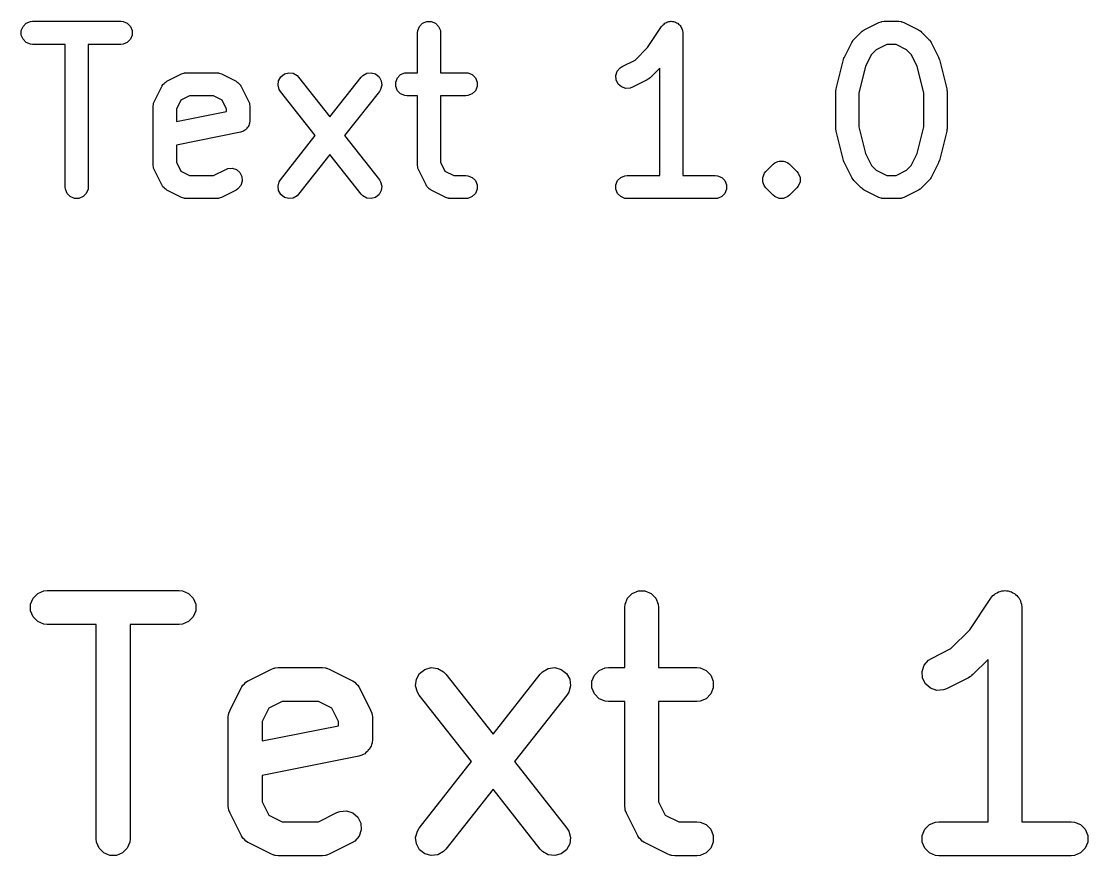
# Model space of a CAD drawing. Header units: millimetres. Extents: x 100 to 200, y -130 to -50.
# Drawn here: x 158.12 to 165.04, y -110.79 to -105.38 of the extents above; entities that cross this region are included whole.
import ezdxf

# ---------------------------------------------------------------- set-up
doc = ezdxf.new("R2010")
doc.units = ezdxf.units.MM
doc.layers.add('BLACK', color=250, linetype='CONTINUOUS')

msp = doc.modelspace()

# ---------------------------------------------------------------- linework, layer by layer
at = {"layer": 'BLACK', "linetype": 'CONTINUOUS'}
for p, q in [((158.120363, -105.440187), (158.131562, -105.413151)), ((158.131562, -105.413151), (158.152254, -105.392459)), ((158.152254, -105.392459), (158.17929, -105.38126)), ((158.17929, -105.38126), (158.193922, -105.379819)), ((158.193922, -105.379819), (158.76535, -105.379819)), ((158.76535, -105.379819), (158.779982, -105.38126)), ((158.779982, -105.38126), (158.807018, -105.392459)), ((158.807018, -105.392459), (158.82771, -105.413151)), ((158.82771, -105.413151), (158.838909, -105.440187)), ((160.691792, -105.440187), (160.702991, -105.413151)), ((160.702991, -105.413151), (160.723683, -105.392459)), ((160.723683, -105.392459), (160.750719, -105.38126)), ((160.750719, -105.38126), (160.779983, -105.38126)), ((160.779983, -105.38126), (160.807019, -105.392459)), ((160.807019, -105.392459), (160.827711, -105.413151)), ((160.827711, -105.413151), (160.83891, -105.440187)), ((162.183256, -105.549896), (162.274376, -105.413216)), ((162.274376, -105.413216), (162.27441, -105.413173)), ((162.27441, -105.413173), (162.27442, -105.413151)), ((162.27442, -105.413151), (162.274471, -105.413099)), ((162.274471, -105.413099), (162.283692, -105.401841)), ((162.283692, -105.401841), (162.289861, -105.397709)), ((162.289861, -105.397709), (162.295112, -105.392459)), ((162.295112, -105.392459), (162.301901, -105.389646)), ((162.301901, -105.389646), (162.308007, -105.385558)), ((162.308007, -105.385558), (162.315287, -105.384101)), ((162.315287, -105.384101), (162.322148, -105.38126)), ((162.322148, -105.38126), (162.329496, -105.38126)), ((162.329496, -105.38126), (162.336701, -105.379819)), ((162.336701, -105.379819), (162.343985, -105.38126)), ((162.343985, -105.38126), (162.351412, -105.38126)), ((162.351412, -105.38126), (162.3582, -105.384072)), ((162.3582, -105.384072), (162.365409, -105.385498)), ((162.365409, -105.385498), (162.371588, -105.389617)), ((162.371588, -105.389617), (162.378448, -105.392459)), ((162.378448, -105.392459), (162.383641, -105.397652)), ((162.383641, -105.397652), (162.389758, -105.40173)), ((162.389758, -105.40173), (162.393891, -105.407902)), ((162.393891, -105.407902), (162.39914, -105.413151)), ((162.39914, -105.413151), (162.401951, -105.419938)), ((162.401951, -105.419938), (162.406041, -105.426045)), ((162.406041, -105.426045), (162.407497, -105.433326)), ((163.588953, -105.435356), (163.684191, -105.387737)), ((163.684191, -105.387737), (163.697922, -105.382482)), ((163.697922, -105.382482), (163.700611, -105.38229)), ((163.700611, -105.38229), (163.7031, -105.38126)), ((163.7031, -105.38126), (163.717732, -105.379819)), ((163.717732, -105.379819), (163.81297, -105.379819)), ((163.81297, -105.379819), (163.827602, -105.38126)), ((163.827602, -105.38126), (163.830091, -105.382291)), ((163.830091, -105.382291), (163.832779, -105.382482)), ((163.832779, -105.382482), (163.846511, -105.387737)), ((163.846511, -105.387737), (163.941749, -105.435356)), ((158.120363, -105.469451), (158.120363, -105.440187)), ((158.131562, -105.496487), (158.120363, -105.469451)), ((158.152254, -105.517179), (158.131562, -105.496487)), ((158.82771, -105.496487), (158.807018, -105.517179)), ((158.838909, -105.469451), (158.82771, -105.496487)), ((158.838909, -105.440187), (158.838909, -105.469451)), ((160.690351, -105.454819), (160.691792, -105.440187)), ((160.690351, -105.713152), (160.690351, -105.454819)), ((160.83891, -105.440187), (160.840351, -105.454819)), ((160.840351, -105.454819), (160.840351, -105.713152)), ((162.407497, -105.433326), (162.410339, -105.440187)), ((162.410339, -105.440187), (162.411764, -105.454663)), ((162.411764, -105.454663), (162.41178, -105.45474)), ((162.41178, -105.45474), (162.411774, -105.454766)), ((162.411774, -105.454766), (162.41178, -105.454819)), ((162.41178, -105.454819), (162.41178, -106.379819)), ((163.517123, -105.502773), (163.521842, -105.497024)), ((163.521842, -105.497024), (163.569461, -105.449405)), ((163.569461, -105.449405), (163.57521, -105.444686)), ((163.57521, -105.444686), (163.57651, -105.443188)), ((163.57651, -105.443188), (163.578769, -105.441766)), ((163.578769, -105.441766), (163.580826, -105.440078)), ((163.580826, -105.440078), (163.582653, -105.43932)), ((163.582653, -105.43932), (163.588953, -105.435356)), ((163.941749, -105.435356), (163.948048, -105.43932)), ((163.948048, -105.43932), (163.949876, -105.440078)), ((163.949876, -105.440078), (163.951932, -105.441766)), ((163.951932, -105.441766), (163.954192, -105.443188)), ((163.954192, -105.443188), (163.955491, -105.444686)), ((163.955491, -105.444686), (163.961241, -105.449405)), ((163.961241, -105.449405), (164.00886, -105.497024)), ((164.00886, -105.497024), (164.013578, -105.502773)), ((158.17929, -105.528378), (158.152254, -105.517179)), ((158.193922, -105.529819), (158.17929, -105.528378)), ((158.404636, -105.529819), (158.193922, -105.529819)), ((158.404636, -106.454819), (158.404636, -105.529819)), ((158.76535, -105.529819), (158.554636, -105.529819)), ((158.554636, -105.529819), (158.554636, -106.454819)), ((158.779982, -105.528378), (158.76535, -105.529819)), ((158.807018, -105.517179), (158.779982, -105.528378)), ((162.101877, -105.631275), (162.183256, -105.549896)), ((163.460174, -105.611754), (163.507793, -105.516516)), ((163.507793, -105.516516), (163.511757, -105.510216)), ((163.511757, -105.510216), (163.512515, -105.508389)), ((163.512515, -105.508389), (163.514203, -105.506332)), ((163.514203, -105.506332), (163.515625, -105.504073)), ((163.515625, -105.504073), (163.517123, -105.502773)), ((163.666921, -105.564077), (163.636514, -105.594484)), ((163.735437, -105.529819), (163.666921, -105.564077)), ((163.795265, -105.529819), (163.735437, -105.529819)), ((163.863781, -105.564077), (163.795265, -105.529819)), ((163.894188, -105.594484), (163.863781, -105.564077)), ((164.013578, -105.502773), (164.015077, -105.504073)), ((164.015077, -105.504073), (164.016498, -105.506332)), ((164.016498, -105.506332), (164.018187, -105.508389)), ((164.018187, -105.508389), (164.018944, -105.510216)), ((164.018944, -105.510216), (164.022909, -105.516516)), ((164.022909, -105.516516), (164.070528, -105.611754)), ((162.017525, -105.673451), (162.101877, -105.631275)), ((163.406876, -105.817581), (163.454495, -105.627105)), ((163.454495, -105.627105), (163.45488, -105.626025)), ((163.45488, -105.626025), (163.454919, -105.625486)), ((163.454919, -105.625486), (163.457246, -105.619404)), ((163.457246, -105.619404), (163.459442, -105.613259)), ((163.459442, -105.613259), (163.459764, -105.612823)), ((163.459764, -105.612823), (163.460174, -105.611754)), ((163.636514, -105.594484), (163.59802, -105.671471)), ((163.932681, -105.671471), (163.894188, -105.594484)), ((164.070528, -105.611754), (164.070937, -105.612823)), ((164.070937, -105.612823), (164.07126, -105.613259)), ((164.07126, -105.613259), (164.073452, -105.619395)), ((164.073452, -105.619395), (164.075783, -105.625485)), ((164.075783, -105.625485), (164.075821, -105.626025)), ((164.075821, -105.626025), (164.076207, -105.627105)), ((164.076207, -105.627105), (164.123826, -105.817581)), ((161.976655, -105.731152), (161.985909, -105.703391)), ((161.985909, -105.703391), (162.005082, -105.681283)), ((162.005082, -105.681283), (162.017525, -105.673451)), ((162.26178, -105.683504), (162.199337, -105.745947)), ((162.26178, -106.379819), (162.26178, -105.683504)), ((163.59802, -105.671471), (163.554637, -105.845005)), ((163.976065, -105.845005), (163.932681, -105.671471)), ((159.0527, -105.776521), (159.060105, -105.771859)), ((159.060105, -105.771859), (159.061542, -105.770614)), ((159.061542, -105.770614), (159.062695, -105.770229)), ((159.062695, -105.770229), (159.065143, -105.768689)), ((159.065143, -105.768689), (159.160381, -105.72107)), ((159.160381, -105.72107), (159.174112, -105.715815)), ((159.174112, -105.715815), (159.176801, -105.715623)), ((159.176801, -105.715623), (159.17929, -105.714593)), ((159.17929, -105.714593), (159.193922, -105.713152)), ((159.193922, -105.713152), (159.384398, -105.713152)), ((159.384398, -105.713152), (159.39903, -105.714593)), ((159.39903, -105.714593), (159.401519, -105.715624)), ((159.401519, -105.715624), (159.404207, -105.715815)), ((159.404207, -105.715815), (159.417939, -105.72107)), ((159.417939, -105.72107), (159.513177, -105.768689)), ((159.513177, -105.768689), (159.515624, -105.770229)), ((159.515624, -105.770229), (159.516778, -105.770614)), ((159.516778, -105.770614), (159.518214, -105.771859)), ((159.518214, -105.771859), (159.52562, -105.776521)), ((159.785811, -105.793915), (159.789297, -105.764861)), ((159.789297, -105.764861), (159.803637, -105.739351)), ((159.803637, -105.739351), (159.826648, -105.721271)), ((159.826648, -105.721271), (159.854826, -105.713374)), ((159.854826, -105.713374), (159.88388, -105.71686)), ((159.88388, -105.71686), (159.90939, -105.7312)), ((159.90939, -105.7312), (159.919563, -105.741815)), ((159.919563, -105.741815), (160.122493, -106.00009)), ((160.122493, -106.00009), (160.325424, -105.741815)), ((160.325424, -105.741815), (160.335597, -105.7312)), ((160.335597, -105.7312), (160.361107, -105.71686)), ((160.361107, -105.71686), (160.390161, -105.713374)), ((160.390161, -105.713374), (160.418339, -105.721271)), ((160.418339, -105.721271), (160.44135, -105.739351)), ((160.44135, -105.739351), (160.45569, -105.764861)), ((160.45569, -105.764861), (160.459176, -105.793915)), ((160.548935, -105.77352), (160.560134, -105.746484)), ((160.548935, -105.802784), (160.548935, -105.77352)), ((160.560134, -105.746484), (160.580826, -105.725792)), ((160.580826, -105.725792), (160.607862, -105.714593)), ((160.607862, -105.714593), (160.622494, -105.713152)), ((160.622494, -105.713152), (160.690351, -105.713152)), ((160.840351, -105.713152), (161.003446, -105.713152)), ((161.003446, -105.713152), (161.018078, -105.714593)), ((161.018078, -105.714593), (161.045114, -105.725792)), ((161.045114, -105.725792), (161.065806, -105.746484)), ((161.065806, -105.746484), (161.077005, -105.77352)), ((161.077005, -105.77352), (161.077005, -105.802784)), ((161.978729, -105.760342), (161.976655, -105.731152)), ((161.991816, -105.786517), (161.978729, -105.760342)), ((162.179845, -105.759996), (162.084607, -105.807615)), ((162.186144, -105.756031), (162.179845, -105.759996)), ((162.187972, -105.755274), (162.186144, -105.756031)), ((162.190028, -105.753585), (162.187972, -105.755274)), ((162.192288, -105.752164), (162.190028, -105.753585)), ((162.193587, -105.750665), (162.192288, -105.752164)), ((162.199337, -105.745947), (162.193587, -105.750665)), ((158.983983, -105.897468), (159.031602, -105.80223)), ((159.031602, -105.80223), (159.033142, -105.799782)), ((159.033142, -105.799782), (159.033527, -105.798629)), ((159.033527, -105.798629), (159.034772, -105.797192)), ((159.034772, -105.797192), (159.039434, -105.789787)), ((159.039434, -105.789787), (159.046538, -105.783625)), ((159.046538, -105.783625), (159.0527, -105.776521)), ((159.52562, -105.776521), (159.531781, -105.783625)), ((159.531781, -105.783625), (159.538886, -105.789787)), ((159.538886, -105.789787), (159.543547, -105.797192)), ((159.543547, -105.797192), (159.544793, -105.798629)), ((159.544793, -105.798629), (159.545177, -105.799782)), ((159.545177, -105.799782), (159.546718, -105.80223)), ((159.546718, -105.80223), (159.594337, -105.897468)), ((159.793708, -105.822093), (159.785811, -105.793915)), ((159.801615, -105.834489), (159.793708, -105.822093)), ((160.027111, -106.121485), (159.801615, -105.834489)), ((160.443372, -105.834489), (160.217875, -106.121485)), ((160.451279, -105.822093), (160.443372, -105.834489)), ((160.459176, -105.793915), (160.451279, -105.822093)), ((160.560134, -105.82982), (160.548935, -105.802784)), ((160.580826, -105.850512), (160.560134, -105.82982)), ((161.065806, -105.82982), (161.045114, -105.850512)), ((161.077005, -105.802784), (161.065806, -105.82982)), ((162.013924, -105.80569), (161.991816, -105.786517)), ((162.041685, -105.814944), (162.013924, -105.80569)), ((162.070875, -105.81287), (162.041685, -105.814944)), ((162.084607, -105.807615), (162.070875, -105.81287)), ((163.404637, -105.835771), (163.404888, -105.833217)), ((163.404637, -106.073866), (163.404637, -105.835771)), ((163.404726, -105.832125), (163.405535, -105.826651)), ((163.404888, -105.833217), (163.404726, -105.832125)), ((163.405535, -105.826651), (163.406078, -105.821139)), ((163.406078, -105.821139), (163.4065, -105.820117)), ((163.4065, -105.820117), (163.406876, -105.817581)), ((164.123826, -105.817581), (164.124201, -105.820117)), ((164.124201, -105.820117), (164.124624, -105.821139)), ((164.124624, -105.821139), (164.125166, -105.826651)), ((164.125166, -105.826651), (164.125976, -105.832125)), ((164.125976, -105.832125), (164.125813, -105.833217)), ((164.125813, -105.833217), (164.126065, -105.835771)), ((164.126065, -105.835771), (164.126065, -106.073866)), ((158.977506, -105.916377), (158.978537, -105.913887)), ((158.978537, -105.913887), (158.978728, -105.9112)), ((158.978728, -105.9112), (158.983983, -105.897468)), ((159.154585, -105.891672), (159.126065, -105.948714)), ((159.211627, -105.863152), (159.154585, -105.891672)), ((159.366693, -105.863152), (159.211627, -105.863152)), ((159.423734, -105.891672), (159.366693, -105.863152)), ((159.452255, -105.948714), (159.423734, -105.891672)), ((159.594337, -105.897468), (159.599592, -105.911199)), ((159.599592, -105.911199), (159.599783, -105.913888)), ((159.599783, -105.913888), (159.600814, -105.916377)), ((160.607862, -105.861711), (160.580826, -105.850512)), ((160.622494, -105.863152), (160.607862, -105.861711)), ((160.690351, -105.863152), (160.622494, -105.863152)), ((160.690351, -106.311961), (160.690351, -105.863152)), ((161.003446, -105.863152), (160.840351, -105.863152)), ((160.840351, -105.863152), (160.840351, -106.294256)), ((161.018078, -105.861711), (161.003446, -105.863152)), ((161.045114, -105.850512), (161.018078, -105.861711)), ((163.554637, -105.845005), (163.554637, -106.064632)), ((163.976065, -106.064632), (163.976065, -105.845005)), ((158.976065, -105.931009), (158.977506, -105.916377)), ((158.976065, -106.311961), (158.976065, -105.931009)), ((159.126065, -105.948714), (159.126065, -106.029999)), ((159.126065, -106.029999), (159.452255, -105.964762)), ((159.452255, -105.964762), (159.452255, -105.948714)), ((159.600814, -105.916377), (159.602255, -105.931009)), ((159.602255, -105.931009), (159.602255, -106.026247)), ((159.598, -106.04767), (159.596575, -106.054876)), ((159.600814, -106.040879), (159.598, -106.04767)), ((159.602255, -106.026247), (159.600814, -106.040879)), ((159.541963, -106.099791), (159.126065, -106.18297)), ((159.556029, -106.095508), (159.541963, -106.099791)), ((159.562134, -106.091419), (159.556029, -106.095508)), ((159.568923, -106.088607), (159.562134, -106.091419)), ((159.574175, -106.083354), (159.568923, -106.088607)), ((159.580343, -106.079224), (159.574175, -106.083354)), ((159.584417, -106.073113), (159.580343, -106.079224)), ((159.589615, -106.067915), (159.584417, -106.073113)), ((159.592458, -106.061051), (159.589615, -106.067915)), ((159.596575, -106.054876), (159.592458, -106.061051)), ((159.801615, -106.408482), (160.027111, -106.121485)), ((160.217875, -106.121485), (160.443372, -106.408482)), ((163.404888, -106.076419), (163.404637, -106.073866)), ((163.404726, -106.077512), (163.404888, -106.076419)), ((163.405535, -106.082985), (163.404726, -106.077512)), ((163.406078, -106.088498), (163.405535, -106.082985)), ((163.4065, -106.089519), (163.406078, -106.088498)), ((163.406876, -106.092056), (163.4065, -106.089519)), ((163.454495, -106.282532), (163.406876, -106.092056)), ((163.554637, -106.064632), (163.59802, -106.238166)), ((163.932681, -106.238166), (163.976065, -106.064632)), ((164.123826, -106.092056), (164.076207, -106.282532)), ((164.124201, -106.089519), (164.123826, -106.092056)), ((164.124624, -106.088498), (164.124201, -106.089519)), ((164.125166, -106.082985), (164.124624, -106.088498)), ((164.125976, -106.077512), (164.125166, -106.082985)), ((164.126065, -106.073866), (164.125813, -106.076419)), ((164.125813, -106.076419), (164.125976, -106.077512)), ((159.126065, -106.18297), (159.126065, -106.294256)), ((160.122493, -106.24288), (159.919563, -106.501156)), ((160.325424, -106.501156), (160.122493, -106.24288)), ((163.59802, -106.238166), (163.636514, -106.315153)), ((163.894187, -106.315153), (163.932681, -106.238166)), ((158.977506, -106.326593), (158.976065, -106.311961)), ((158.978537, -106.329082), (158.977506, -106.326593)), ((158.978728, -106.33177), (158.978537, -106.329082)), ((159.126065, -106.294256), (159.154585, -106.351298)), ((160.691792, -106.326593), (160.690351, -106.311961)), ((160.692823, -106.329082), (160.691792, -106.326593)), ((160.693014, -106.33177), (160.692823, -106.329082)), ((160.840351, -106.294256), (160.868871, -106.351298)), ((162.950413, -106.354168), (162.998032, -106.306548)), ((162.998032, -106.306548), (163.009398, -106.29722)), ((163.009398, -106.29722), (163.009399, -106.297219)), ((163.009399, -106.297219), (163.027695, -106.289641)), ((163.027695, -106.289641), (163.036434, -106.286021)), ((163.036434, -106.286021), (163.065697, -106.286021)), ((163.065697, -106.286021), (163.065698, -106.286021)), ((163.065698, -106.286021), (163.074437, -106.289641)), ((163.074437, -106.289641), (163.092733, -106.297219)), ((163.092733, -106.297219), (163.092734, -106.29722)), ((163.092734, -106.29722), (163.1041, -106.306548)), ((163.1041, -106.306548), (163.151718, -106.354167)), ((163.45488, -106.283611), (163.454495, -106.282532)), ((163.454919, -106.284151), (163.45488, -106.283611)), ((163.457246, -106.290232), (163.454919, -106.284151)), ((163.459442, -106.296378), (163.457246, -106.290232)), ((163.459764, -106.296813), (163.459442, -106.296378)), ((163.460174, -106.297883), (163.459764, -106.296813)), ((163.507793, -106.393121), (163.460174, -106.297883)), ((163.636514, -106.315153), (163.666921, -106.345561)), ((163.86378, -106.345561), (163.894187, -106.315153)), ((164.070528, -106.297883), (164.022909, -106.393121)), ((164.070937, -106.296813), (164.070528, -106.297883)), ((164.07126, -106.296378), (164.070937, -106.296813)), ((164.073452, -106.290241), (164.07126, -106.296378)), ((164.075783, -106.284152), (164.073452, -106.290241)), ((164.075821, -106.283611), (164.075783, -106.284152)), ((164.076207, -106.282532), (164.075821, -106.283611)), ((158.983983, -106.345502), (158.978728, -106.33177)), ((159.031602, -106.440741), (158.983983, -106.345502)), ((159.154585, -106.351298), (159.211627, -106.379819)), ((159.211627, -106.379819), (159.366693, -106.379819)), ((159.366693, -106.379819), (159.446095, -106.340118)), ((159.446095, -106.340118), (159.459826, -106.334863)), ((159.459826, -106.334863), (159.489016, -106.332789)), ((159.489016, -106.332789), (159.516778, -106.342043)), ((159.516778, -106.342043), (159.538885, -106.361216)), ((159.538885, -106.361216), (159.551973, -106.387391)), ((159.551973, -106.387391), (159.554047, -106.416581)), ((160.698269, -106.345502), (160.693014, -106.33177)), ((160.745888, -106.440741), (160.698269, -106.345502)), ((160.868871, -106.351298), (160.925913, -106.379819)), ((160.925913, -106.379819), (161.003446, -106.379819)), ((161.003446, -106.379819), (161.018078, -106.38126)), ((161.018078, -106.38126), (161.045114, -106.392459)), ((161.045114, -106.392459), (161.065806, -106.413151)), ((161.988706, -106.413151), (162.009398, -106.392459)), ((162.009398, -106.392459), (162.036434, -106.38126)), ((162.036434, -106.38126), (162.051066, -106.379819)), ((162.051066, -106.379819), (162.26178, -106.379819)), ((162.41178, -106.379819), (162.622494, -106.379819)), ((162.622494, -106.379819), (162.637126, -106.38126)), ((162.637126, -106.38126), (162.664162, -106.392459)), ((162.664162, -106.392459), (162.684854, -106.413151)), ((162.929888, -106.392569), (162.941086, -106.365533)), ((162.929888, -106.421832), (162.929888, -106.392569)), ((162.941086, -106.365533), (162.950413, -106.354168)), ((163.151718, -106.354167), (163.161046, -106.365533)), ((163.161046, -106.365533), (163.172198, -106.392459)), ((163.172198, -106.392459), (163.172244, -106.392569)), ((163.172244, -106.392569), (163.172244, -106.421832)), ((163.511756, -106.399417), (163.507793, -106.393121)), ((163.666921, -106.345561), (163.735437, -106.379819)), ((163.735437, -106.379819), (163.795265, -106.379819)), ((163.795265, -106.379819), (163.86378, -106.345561)), ((164.022909, -106.393121), (164.018945, -106.399417)), ((158.406077, -106.469451), (158.404636, -106.454819)), ((158.554636, -106.454819), (158.553195, -106.469451)), ((159.033142, -106.443187), (159.031602, -106.440741)), ((159.033527, -106.444342), (159.033142, -106.443187)), ((159.034773, -106.445779), (159.033527, -106.444342)), ((159.039434, -106.453183), (159.034773, -106.445779)), ((159.046536, -106.459342), (159.039434, -106.453183)), ((159.0527, -106.46645), (159.046536, -106.459342)), ((159.060105, -106.471111), (159.0527, -106.46645)), ((159.52562, -106.46645), (159.513177, -106.474282)), ((159.544793, -106.444342), (159.52562, -106.46645)), ((159.554047, -106.416581), (159.544793, -106.444342)), ((159.785811, -106.449056), (159.793708, -106.420878)), ((159.789297, -106.47811), (159.785811, -106.449056)), ((159.793708, -106.420878), (159.801615, -106.408482)), ((160.443372, -106.408482), (160.451279, -106.420878)), ((160.451279, -106.420878), (160.459176, -106.449056)), ((160.459176, -106.449056), (160.45569, -106.47811)), ((160.747428, -106.443187), (160.745888, -106.440741)), ((160.747813, -106.444342), (160.747428, -106.443187)), ((160.749059, -106.445779), (160.747813, -106.444342)), ((160.75372, -106.453183), (160.749059, -106.445779)), ((160.760822, -106.459342), (160.75372, -106.453183)), ((160.766986, -106.46645), (160.760822, -106.459342)), ((160.774391, -106.471111), (160.766986, -106.46645)), ((161.065806, -106.413151), (161.077005, -106.440187)), ((161.077005, -106.440187), (161.077005, -106.469451)), ((161.977507, -106.440187), (161.988706, -106.413151)), ((161.977507, -106.469451), (161.977507, -106.440187)), ((162.684854, -106.413151), (162.696053, -106.440187)), ((162.696053, -106.440187), (162.696053, -106.469451)), ((162.934925, -106.433991), (162.929888, -106.421832)), ((162.941087, -106.448868), (162.934925, -106.433991)), ((162.950414, -106.460233), (162.941087, -106.448868)), ((162.998033, -106.507852), (162.950414, -106.460233)), ((163.151718, -106.460233), (163.104099, -106.507852)), ((163.161045, -106.448868), (163.151718, -106.460233)), ((163.172244, -106.421832), (163.161045, -106.448868)), ((163.512514, -106.401247), (163.511756, -106.399417)), ((163.514203, -106.403305), (163.512514, -106.401247)), ((163.515625, -106.405564), (163.514203, -106.403305)), ((163.517123, -106.406863), (163.515625, -106.405564)), ((163.521841, -106.412612), (163.517123, -106.406863)), ((163.56946, -106.460232), (163.521841, -106.412612)), ((163.575209, -106.46495), (163.56946, -106.460232)), ((163.57651, -106.46645), (163.575209, -106.46495)), ((163.578769, -106.467872), (163.57651, -106.46645)), ((163.954192, -106.46645), (163.951932, -106.467872)), ((163.955492, -106.46495), (163.954192, -106.46645)), ((163.961242, -106.460232), (163.955492, -106.46495)), ((164.00886, -106.412613), (163.961242, -106.460232)), ((164.013578, -106.406863), (164.00886, -106.412613)), ((164.015077, -106.405564), (164.013578, -106.406863)), ((164.016498, -106.403305), (164.015077, -106.405564)), ((164.018188, -106.401247), (164.016498, -106.403305)), ((164.018945, -106.399417), (164.018188, -106.401247)), ((158.417276, -106.496487), (158.406077, -106.469451)), ((158.437968, -106.517179), (158.417276, -106.496487)), ((158.465004, -106.528378), (158.437968, -106.517179)), ((158.494268, -106.528378), (158.465004, -106.528378)), ((158.521304, -106.517179), (158.494268, -106.528378)), ((158.541996, -106.496487), (158.521304, -106.517179)), ((158.553195, -106.469451), (158.541996, -106.496487)), ((159.061542, -106.472357), (159.060105, -106.471111)), ((159.062695, -106.472741), (159.061542, -106.472357)), ((159.065143, -106.474282), (159.062695, -106.472741)), ((159.160381, -106.521901), (159.065143, -106.474282)), ((159.174112, -106.527156), (159.160381, -106.521901)), ((159.176801, -106.527347), (159.174112, -106.527156)), ((159.17929, -106.528378), (159.176801, -106.527347)), ((159.193922, -106.529819), (159.17929, -106.528378)), ((159.384398, -106.529819), (159.193922, -106.529819)), ((159.39903, -106.528378), (159.384398, -106.529819)), ((159.401519, -106.527346), (159.39903, -106.528378)), ((159.404207, -106.527156), (159.401519, -106.527346)), ((159.417939, -106.521901), (159.404207, -106.527156)), ((159.513177, -106.474282), (159.417939, -106.521901)), ((159.803637, -106.50362), (159.789297, -106.47811)), ((159.826648, -106.5217), (159.803637, -106.50362)), ((159.854826, -106.529597), (159.826648, -106.5217)), ((159.88388, -106.526111), (159.854826, -106.529597)), ((159.90939, -106.511771), (159.88388, -106.526111)), ((159.919563, -106.501156), (159.90939, -106.511771)), ((160.335597, -106.511771), (160.325424, -106.501156)), ((160.361107, -106.526111), (160.335597, -106.511771)), ((160.390161, -106.529597), (160.361107, -106.526111)), ((160.418339, -106.5217), (160.390161, -106.529597)), ((160.44135, -106.50362), (160.418339, -106.5217)), ((160.45569, -106.47811), (160.44135, -106.50362)), ((160.775828, -106.472357), (160.774391, -106.471111)), ((160.776981, -106.472741), (160.775828, -106.472357)), ((160.779429, -106.474282), (160.776981, -106.472741)), ((160.874667, -106.521901), (160.779429, -106.474282)), ((160.888398, -106.527156), (160.874667, -106.521901)), ((160.891087, -106.527347), (160.888398, -106.527156)), ((160.893576, -106.528378), (160.891087, -106.527347)), ((160.908208, -106.529819), (160.893576, -106.528378)), ((161.003446, -106.529819), (160.908208, -106.529819)), ((161.018078, -106.528378), (161.003446, -106.529819)), ((161.045114, -106.517179), (161.018078, -106.528378)), ((161.065806, -106.496487), (161.045114, -106.517179)), ((161.077005, -106.469451), (161.065806, -106.496487)), ((161.988706, -106.496487), (161.977507, -106.469451)), ((162.009398, -106.517179), (161.988706, -106.496487)), ((162.036434, -106.528378), (162.009398, -106.517179)), ((162.051066, -106.529819), (162.036434, -106.528378)), ((162.622494, -106.529819), (162.051066, -106.529819)), ((162.637126, -106.528378), (162.622494, -106.529819)), ((162.664162, -106.517179), (162.637126, -106.528378)), ((162.684854, -106.496487), (162.664162, -106.517179)), ((162.696053, -106.469451), (162.684854, -106.496487)), ((163.009398, -106.517179), (162.998033, -106.507852)), ((163.036434, -106.528378), (163.009398, -106.517179)), ((163.036435, -106.528378), (163.036434, -106.528378)), ((163.065697, -106.528378), (163.036435, -106.528378)), ((163.065698, -106.528378), (163.065697, -106.528378)), ((163.092734, -106.517179), (163.065698, -106.528378)), ((163.104099, -106.507852), (163.092734, -106.517179)), ((163.580826, -106.46956), (163.578769, -106.467872)), ((163.582653, -106.470317), (163.580826, -106.46956)), ((163.588953, -106.474282), (163.582653, -106.470317)), ((163.684191, -106.521901), (163.588953, -106.474282)), ((163.697922, -106.527156), (163.684191, -106.521901)), ((163.700611, -106.527347), (163.697922, -106.527156)), ((163.7031, -106.528378), (163.700611, -106.527347)), ((163.717732, -106.529819), (163.7031, -106.528378)), ((163.81297, -106.529819), (163.717732, -106.529819)), ((163.827602, -106.528378), (163.81297, -106.529819)), ((163.830091, -106.527346), (163.827602, -106.528378)), ((163.832779, -106.527156), (163.830091, -106.527346)), ((163.846511, -106.521901), (163.832779, -106.527156)), ((163.941749, -106.474282), (163.846511, -106.521901)), ((163.948048, -106.470317), (163.941749, -106.474282)), ((163.949876, -106.46956), (163.948048, -106.470317)), ((163.951932, -106.467872), (163.949876, -106.46956)), ((158.196131, -109.121375), (158.22648, -109.091026)), ((158.22648, -109.091026), (158.266133, -109.074602)), ((158.266133, -109.074602), (158.287593, -109.072488)), ((158.287593, -109.072488), (159.144736, -109.072488)), ((159.144736, -109.072488), (159.166196, -109.074602)), ((159.166196, -109.074602), (159.205849, -109.091026)), ((159.205849, -109.091026), (159.236198, -109.121375)), ((162.053273, -109.121375), (162.083622, -109.091026)), ((162.083622, -109.091026), (162.123275, -109.074602)), ((162.123275, -109.074602), (162.166195, -109.074602)), ((162.166195, -109.074602), (162.205848, -109.091026)), ((162.205848, -109.091026), (162.236197, -109.121375)), ((164.433061, -109.098729), (164.440765, -109.091026)), ((164.440765, -109.091026), (164.450723, -109.086901)), ((164.450723, -109.086901), (164.459677, -109.080905)), ((164.459677, -109.080905), (164.470358, -109.078768)), ((164.470358, -109.078768), (164.480418, -109.074602)), ((164.480418, -109.074602), (164.491189, -109.074602)), ((164.491189, -109.074602), (164.501763, -109.072487)), ((164.501763, -109.072487), (164.512453, -109.074602)), ((164.512453, -109.074602), (164.523338, -109.074602)), ((164.523338, -109.074602), (164.533291, -109.078724)), ((164.533291, -109.078724), (164.543867, -109.080817)), ((164.543867, -109.080817), (164.552928, -109.086858)), ((164.552928, -109.086858), (164.562991, -109.091026)), ((164.562991, -109.091026), (164.570613, -109.098648)), ((158.179707, -109.161028), (158.196131, -109.121375)), ((158.179707, -109.203948), (158.179707, -109.161028)), ((159.236198, -109.121375), (159.252622, -109.161028)), ((159.252622, -109.161028), (159.252622, -109.203948)), ((162.034735, -109.182488), (162.036849, -109.161028)), ((162.036849, -109.161028), (162.053273, -109.121375)), ((162.236197, -109.121375), (162.252621, -109.161028)), ((162.252621, -109.161028), (162.254735, -109.182488)), ((164.273537, -109.326693), (164.410353, -109.121471)), ((164.410353, -109.121471), (164.4104, -109.121413)), ((164.4104, -109.121413), (164.410416, -109.121375)), ((164.410416, -109.121375), (164.410502, -109.121288)), ((164.410502, -109.121288), (164.424015, -109.104788)), ((164.424015, -109.104788), (164.433061, -109.098729)), ((164.570613, -109.098648), (164.579578, -109.104625)), ((164.579578, -109.104625), (164.585636, -109.113671)), ((164.585636, -109.113671), (164.59334, -109.121375)), ((164.59334, -109.121375), (164.597463, -109.131331)), ((164.597463, -109.131331), (164.603461, -109.140286)), ((164.603461, -109.140286), (164.605597, -109.150969)), ((164.605597, -109.150969), (164.609764, -109.161028)), ((164.609764, -109.161028), (164.611854, -109.182249)), ((158.196131, -109.243601), (158.179707, -109.203948)), ((159.252622, -109.203948), (159.236198, -109.243601)), ((162.034735, -109.572488), (162.034735, -109.182488)), ((162.254735, -109.182488), (162.254735, -109.572488)), ((164.611854, -109.182249), (164.611879, -109.182372)), ((164.611879, -109.182372), (164.61187, -109.182413)), ((164.61187, -109.182413), (164.611878, -109.182488)), ((164.611878, -109.182488), (164.611878, -110.572488)), ((158.22648, -109.27395), (158.196131, -109.243601)), ((158.266133, -109.290374), (158.22648, -109.27395)), ((158.287593, -109.292488), (158.266133, -109.290374)), ((158.606164, -109.292488), (158.287593, -109.292488)), ((158.606164, -110.682488), (158.606164, -109.292488)), ((159.144736, -109.292488), (158.826164, -109.292488)), ((158.826164, -109.292488), (158.826164, -110.682488)), ((159.166196, -109.290374), (159.144736, -109.292488)), ((159.205849, -109.27395), (159.166196, -109.290374)), ((159.236198, -109.243601), (159.205849, -109.27395)), ((164.151003, -109.449227), (164.273537, -109.326693)), ((164.024113, -109.512673), (164.151003, -109.449227)), ((159.738399, -109.584101), (159.758539, -109.576395)), ((159.758539, -109.576395), (159.76248, -109.576114)), ((159.76248, -109.576114), (159.766133, -109.574602)), ((159.766133, -109.574602), (159.787593, -109.572488)), ((159.787593, -109.572488), (160.073307, -109.572488)), ((160.073307, -109.572488), (160.094767, -109.574602)), ((160.094767, -109.574602), (160.098419, -109.576114)), ((160.098419, -109.576114), (160.102361, -109.576395)), ((160.102361, -109.576395), (160.122501, -109.584101)), ((160.737812, -109.584397), (160.779139, -109.572813)), ((160.779139, -109.572813), (160.821753, -109.577927)), ((160.821753, -109.577927), (160.859166, -109.598959)), ((161.501733, -109.598959), (161.539146, -109.577927)), ((161.539146, -109.577927), (161.58176, -109.572813)), ((161.58176, -109.572813), (161.623087, -109.584397)), ((161.869337, -109.591026), (161.90899, -109.574602)), ((161.90899, -109.574602), (161.93045, -109.572488)), ((161.93045, -109.572488), (162.034735, -109.572488)), ((162.254735, -109.572488), (162.501878, -109.572488)), ((162.501878, -109.572488), (162.523338, -109.574602)), ((162.523338, -109.574602), (162.562991, -109.591026)), ((163.96417, -109.597302), (163.977743, -109.556585)), ((163.977743, -109.556585), (164.005864, -109.524161)), ((164.005864, -109.524161), (164.024113, -109.512673)), ((164.391878, -109.519481), (164.293946, -109.617413)), ((164.391878, -110.572488), (164.391878, -109.519481)), ((159.595542, -109.65553), (159.738399, -109.584101)), ((160.122501, -109.584101), (160.265358, -109.65553)), ((160.677917, -109.690941), (160.683031, -109.648327)), ((160.683031, -109.648327), (160.704063, -109.610914)), ((160.704063, -109.610914), (160.737812, -109.584397)), ((160.859166, -109.598959), (160.874087, -109.614528)), ((160.874087, -109.614528), (161.180449, -110.004443)), ((161.180449, -110.004443), (161.486812, -109.614528)), ((161.486812, -109.614528), (161.501733, -109.598959)), ((161.623087, -109.584397), (161.656836, -109.610914)), ((161.656836, -109.610914), (161.677868, -109.648327)), ((161.677868, -109.648327), (161.682982, -109.690941)), ((161.822564, -109.661028), (161.838988, -109.621375)), ((161.838988, -109.621375), (161.869337, -109.591026)), ((162.562991, -109.591026), (162.59334, -109.621375)), ((162.59334, -109.621375), (162.609764, -109.661028)), ((163.967214, -109.640114), (163.96417, -109.597302)), ((163.986408, -109.678503), (163.967214, -109.640114)), ((164.265358, -109.638018), (164.122501, -109.709447)), ((164.274597, -109.632201), (164.265358, -109.638018)), ((164.277276, -109.631092), (164.274597, -109.632201)), ((164.280293, -109.628615), (164.277276, -109.631092)), ((164.283607, -109.62653), (164.280293, -109.628615)), ((164.285511, -109.624334), (164.283607, -109.62653)), ((164.293946, -109.617413), (164.285511, -109.624334)), ((159.47492, -109.847581), (159.546348, -109.704724)), ((159.546348, -109.704724), (159.548605, -109.701138)), ((159.548605, -109.701138), (159.549171, -109.699441)), ((159.549171, -109.699441), (159.551004, -109.697327)), ((159.551004, -109.697327), (159.557836, -109.686475)), ((159.557836, -109.686475), (159.568255, -109.677437)), ((159.568255, -109.677437), (159.577293, -109.667018)), ((159.577293, -109.667018), (159.588145, -109.660186)), ((159.588145, -109.660186), (159.590259, -109.658353)), ((159.590259, -109.658353), (159.591956, -109.657787)), ((159.591956, -109.657787), (159.595542, -109.65553)), ((160.265358, -109.65553), (160.268945, -109.657788)), ((160.268945, -109.657788), (160.270639, -109.658353)), ((160.270639, -109.658353), (160.272747, -109.660182)), ((160.272747, -109.660182), (160.283607, -109.667018)), ((160.283607, -109.667018), (160.292643, -109.677437)), ((160.292643, -109.677437), (160.303063, -109.686474)), ((160.303063, -109.686474), (160.309898, -109.697333)), ((160.309898, -109.697333), (160.311728, -109.699442)), ((160.311728, -109.699442), (160.312292, -109.701135)), ((160.312292, -109.701135), (160.314551, -109.704723)), ((160.314551, -109.704723), (160.38598, -109.84758)), ((160.689501, -109.732268), (160.677917, -109.690941)), ((161.682982, -109.690941), (161.671398, -109.732268)), ((161.822564, -109.703948), (161.822564, -109.661028)), ((161.838988, -109.743601), (161.822564, -109.703948)), ((162.609764, -109.703948), (162.59334, -109.743601)), ((162.609764, -109.661028), (162.609764, -109.703948)), ((164.018832, -109.706624), (163.986408, -109.678503)), ((164.059549, -109.720197), (164.018832, -109.706624)), ((164.102361, -109.717153), (164.059549, -109.720197)), ((164.122501, -109.709447), (164.102361, -109.717153)), ((160.701097, -109.750448), (160.689501, -109.732268)), ((161.040557, -110.182488), (160.701097, -109.750448)), ((161.659802, -109.750448), (161.320341, -110.182488)), ((161.671398, -109.732268), (161.659802, -109.750448)), ((161.869337, -109.77395), (161.838988, -109.743601)), ((161.90899, -109.790374), (161.869337, -109.77395)), ((162.562991, -109.77395), (162.523338, -109.790374)), ((162.59334, -109.743601), (162.562991, -109.77395)), ((159.467214, -109.867721), (159.47492, -109.847581)), ((159.726724, -109.835905), (159.683307, -109.92274)), ((159.81356, -109.792488), (159.726724, -109.835905)), ((160.047339, -109.792488), (159.81356, -109.792488)), ((160.134174, -109.835906), (160.047339, -109.792488)), ((160.177593, -109.922742), (160.134174, -109.835906)), ((160.38598, -109.84758), (160.393686, -109.86772)), ((161.93045, -109.792488), (161.90899, -109.790374)), ((162.034735, -109.792488), (161.93045, -109.792488)), ((162.034735, -110.468202), (162.034735, -109.792488)), ((162.501878, -109.792488), (162.254735, -109.792488)), ((162.254735, -109.792488), (162.254735, -110.442234)), ((162.523338, -109.790374), (162.501878, -109.792488)), ((159.463307, -109.896774), (159.465421, -109.875314)), ((159.463307, -110.468202), (159.463307, -109.896774)), ((159.465421, -109.875314), (159.466933, -109.871661)), ((159.466933, -109.871661), (159.467214, -109.867721)), ((159.683307, -109.92274), (159.683307, -110.048309)), ((160.177593, -109.949452), (160.177593, -109.922742)), ((160.393686, -109.86772), (160.393966, -109.871661)), ((160.393966, -109.871661), (160.395479, -109.875314)), ((160.395479, -109.875314), (160.397593, -109.896774)), ((160.397593, -109.896774), (160.397593, -110.039631)), ((159.683307, -110.048309), (160.177593, -109.949452)), ((160.395479, -110.061091), (160.391355, -110.071045)), ((160.397593, -110.039631), (160.395479, -110.061091)), ((160.348706, -110.131093), (160.338748, -110.135217)), ((160.356406, -110.123392), (160.348706, -110.131093)), ((160.365457, -110.117332), (160.356406, -110.123392)), ((160.371436, -110.108362), (160.365457, -110.117332)), ((160.379055, -110.100744), (160.371436, -110.108362)), ((160.383222, -110.090683), (160.379055, -110.100744)), ((160.389264, -110.08162), (160.383222, -110.090683)), ((160.391355, -110.071045), (160.389264, -110.08162)), ((160.309166, -110.147495), (159.683307, -110.272666)), ((160.329795, -110.141213), (160.309166, -110.147495)), ((160.338748, -110.135217), (160.329795, -110.141213)), ((160.701097, -110.614528), (161.040557, -110.182488)), ((161.320341, -110.182488), (161.659802, -110.614528)), ((159.683307, -110.272666), (159.683307, -110.442235)), ((161.180449, -110.360532), (160.874087, -110.750448)), ((161.486812, -110.750448), (161.180449, -110.360532)), ((159.465421, -110.489662), (159.463307, -110.468202)), ((159.683307, -110.442235), (159.726724, -110.52907)), ((162.036849, -110.489662), (162.034735, -110.468202)), ((162.254735, -110.442234), (162.298153, -110.529071)), ((159.466932, -110.493311), (159.465421, -110.489662)), ((159.467213, -110.497255), (159.466932, -110.493311)), ((159.47492, -110.517395), (159.467213, -110.497255)), ((159.546348, -110.660253), (159.47492, -110.517395)), ((159.726724, -110.52907), (159.81356, -110.572488)), ((160.04734, -110.572488), (160.166971, -110.512673)), ((160.166971, -110.512673), (160.187111, -110.504966)), ((160.187111, -110.504966), (160.229923, -110.501923)), ((160.229923, -110.501923), (160.27064, -110.515496)), ((160.27064, -110.515496), (160.303063, -110.543618)), ((160.303063, -110.543618), (160.322258, -110.582007)), ((162.038361, -110.493314), (162.036849, -110.489662)), ((162.038642, -110.497256), (162.038361, -110.493314)), ((162.046348, -110.517395), (162.038642, -110.497256)), ((162.117777, -110.660253), (162.046348, -110.517395)), ((162.298153, -110.529071), (162.384988, -110.572488)), ((159.81356, -110.572488), (160.04734, -110.572488)), ((160.322258, -110.582007), (160.325301, -110.624818)), ((160.689501, -110.632708), (160.701097, -110.614528)), ((161.659802, -110.614528), (161.671398, -110.632708)), ((162.384988, -110.572488), (162.501878, -110.572488)), ((162.501878, -110.572488), (162.523338, -110.574602)), ((162.523338, -110.574602), (162.562991, -110.591026)), ((162.562991, -110.591026), (162.59334, -110.621375)), ((163.981845, -110.621375), (164.012194, -110.591026)), ((164.012194, -110.591026), (164.051847, -110.574602)), ((164.051847, -110.574602), (164.073307, -110.572488)), ((164.073307, -110.572488), (164.391878, -110.572488)), ((164.611878, -110.572488), (164.93045, -110.572488)), ((164.93045, -110.572488), (164.95191, -110.574602)), ((164.95191, -110.574602), (164.991563, -110.591026)), ((164.991563, -110.591026), (165.021912, -110.621375)), ((158.608278, -110.703948), (158.606164, -110.682488)), ((158.826164, -110.682488), (158.82405, -110.703948)), ((159.548605, -110.663838), (159.546348, -110.660253)), ((159.549171, -110.665536), (159.548605, -110.663838)), ((159.551004, -110.667649), (159.549171, -110.665536)), ((159.557836, -110.678502), (159.551004, -110.667649)), ((159.568255, -110.687539), (159.557836, -110.678502)), ((159.577293, -110.697959), (159.568255, -110.687539)), ((160.311728, -110.665536), (160.283606, -110.697959)), ((160.325301, -110.624818), (160.311728, -110.665536)), ((160.677917, -110.674035), (160.689501, -110.632708)), ((160.683031, -110.716649), (160.677917, -110.674035)), ((161.671398, -110.632708), (161.682982, -110.674035)), ((161.682982, -110.674035), (161.677868, -110.716649)), ((162.120034, -110.663838), (162.117777, -110.660253)), ((162.1206, -110.665536), (162.120034, -110.663838)), ((162.122433, -110.667649), (162.1206, -110.665536)), ((162.129265, -110.678502), (162.122433, -110.667649)), ((162.139684, -110.687539), (162.129265, -110.678502)), ((162.148722, -110.697959), (162.139684, -110.687539)), ((162.59334, -110.621375), (162.609764, -110.661028)), ((162.609764, -110.661028), (162.609764, -110.703948)), ((163.965421, -110.661028), (163.981845, -110.621375)), ((163.965421, -110.703948), (163.965421, -110.661028)), ((165.021912, -110.621375), (165.038336, -110.661028)), ((165.038336, -110.661028), (165.038336, -110.703948)), ((158.624702, -110.743601), (158.608278, -110.703948)), ((158.655051, -110.77395), (158.624702, -110.743601)), ((158.807626, -110.743601), (158.777277, -110.77395)), ((158.82405, -110.703948), (158.807626, -110.743601)), ((159.588145, -110.70479), (159.577293, -110.697959)), ((159.590259, -110.706624), (159.588145, -110.70479)), ((159.591956, -110.707189), (159.590259, -110.706624)), ((159.595542, -110.709447), (159.591956, -110.707189)), ((159.7384, -110.780875), (159.595542, -110.709447)), ((160.265357, -110.709447), (160.1225, -110.780875)), ((160.283606, -110.697959), (160.265357, -110.709447)), ((160.704063, -110.754062), (160.683031, -110.716649)), ((160.737812, -110.780579), (160.704063, -110.754062)), ((160.874087, -110.750448), (160.859166, -110.766017)), ((161.501733, -110.766017), (161.486812, -110.750448)), ((161.656836, -110.754062), (161.623087, -110.780579)), ((161.677868, -110.716649), (161.656836, -110.754062)), ((162.159574, -110.70479), (162.148722, -110.697959)), ((162.161688, -110.706624), (162.159574, -110.70479)), ((162.163385, -110.707189), (162.161688, -110.706624)), ((162.166971, -110.709447), (162.163385, -110.707189)), ((162.309828, -110.780875), (162.166971, -110.709447)), ((162.59334, -110.743601), (162.562991, -110.77395)), ((162.609764, -110.703948), (162.59334, -110.743601)), ((163.981845, -110.743601), (163.965421, -110.703948)), ((164.012194, -110.77395), (163.981845, -110.743601)), ((165.021912, -110.743601), (164.991563, -110.77395)), ((165.038336, -110.703948), (165.021912, -110.743601)), ((158.694704, -110.790374), (158.655051, -110.77395)), ((158.737624, -110.790374), (158.694704, -110.790374)), ((158.777277, -110.77395), (158.737624, -110.790374)), ((159.75854, -110.788582), (159.7384, -110.780875)), ((159.762483, -110.788862), (159.75854, -110.788582)), ((159.766133, -110.790374), (159.762483, -110.788862)), ((159.787593, -110.792488), (159.766133, -110.790374)), ((160.073307, -110.792488), (159.787593, -110.792488)), ((160.094767, -110.790374), (160.073307, -110.792488)), ((160.098419, -110.788861), (160.094767, -110.790374)), ((160.10236, -110.788581), (160.098419, -110.788861)), ((160.1225, -110.780875), (160.10236, -110.788581)), ((160.779139, -110.792163), (160.737812, -110.780579)), ((160.821753, -110.787049), (160.779139, -110.792163)), ((160.859166, -110.766017), (160.821753, -110.787049)), ((161.539146, -110.787049), (161.501733, -110.766017)), ((161.58176, -110.792163), (161.539146, -110.787049)), ((161.623087, -110.780579), (161.58176, -110.792163)), ((162.329968, -110.788582), (162.309828, -110.780875)), ((162.333911, -110.788862), (162.329968, -110.788582)), ((162.337561, -110.790374), (162.333911, -110.788862)), ((162.359021, -110.792488), (162.337561, -110.790374)), ((162.501878, -110.792488), (162.359021, -110.792488)), ((162.523338, -110.790374), (162.501878, -110.792488)), ((162.562991, -110.77395), (162.523338, -110.790374)), ((164.051847, -110.790374), (164.012194, -110.77395)), ((164.073307, -110.792488), (164.051847, -110.790374)), ((164.93045, -110.792488), (164.073307, -110.792488)), ((164.95191, -110.790374), (164.93045, -110.792488)), ((164.991563, -110.77395), (164.95191, -110.790374))]:
    msp.add_line(p, q, dxfattribs=at)

doc.saveas('drawing.dxf')
